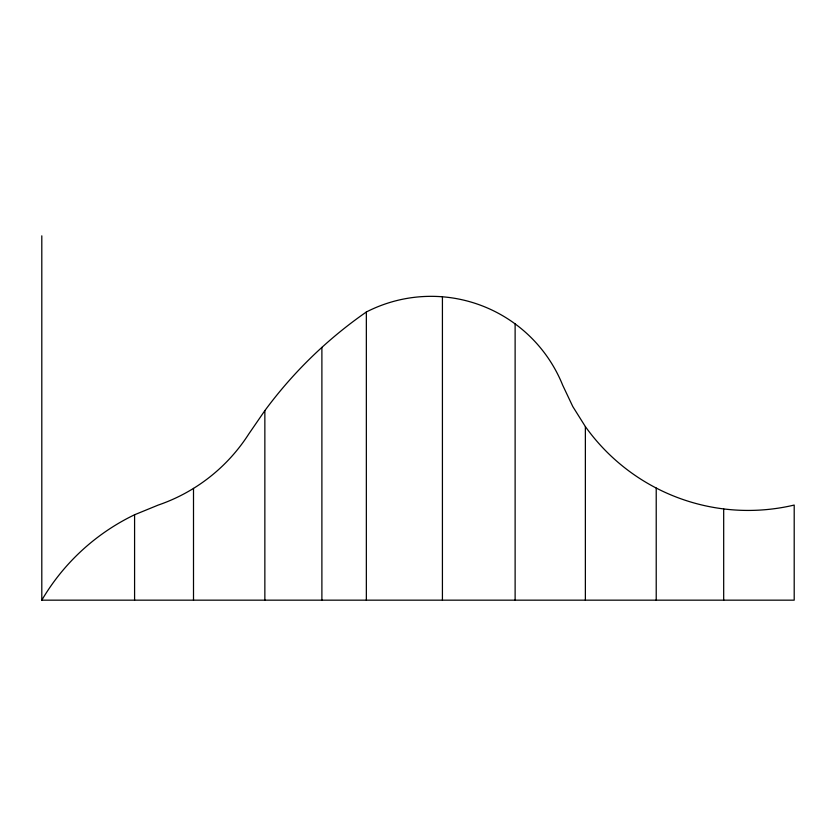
<?xml version="1.0" encoding="UTF-8"?>
<svg xmlns="http://www.w3.org/2000/svg" width="836" height="836" viewBox="0 0 836 836"><rect width="100%" height="100%" fill="white"/><g stroke="black" fill="none" stroke-linecap="round" stroke-linejoin="round"><path stroke-width="1.25" d="M585.367 600.164L585.367 426.59L572.796 406.557L562.68 385.177A141.827 141.827 0 0 0 366.346 311.995A432.39 432.39 0 0 0 264.855 410.622L248.741 434.041A174.515 174.515 0 0 1 158.255 505.059L134.586 514.757A216.106 216.106 0 0 0 41.8 600.164L41.8 235.836M41.8 600.164L794.2 600.164L794.2 505.059A199.961 199.961 0 0 1 585.367 426.59M723.683 508.925L723.683 600.164M656.218 488.036L656.218 600.164M515.122 323.887L515.122 600.164M442.422 296.79L442.422 600.164M366.346 311.995L366.346 600.164M321.891 347.389L321.891 600.164M264.855 410.622L264.855 600.164M193.503 488.402L193.503 600.164M134.586 514.757L134.586 600.164"/></g></svg>
